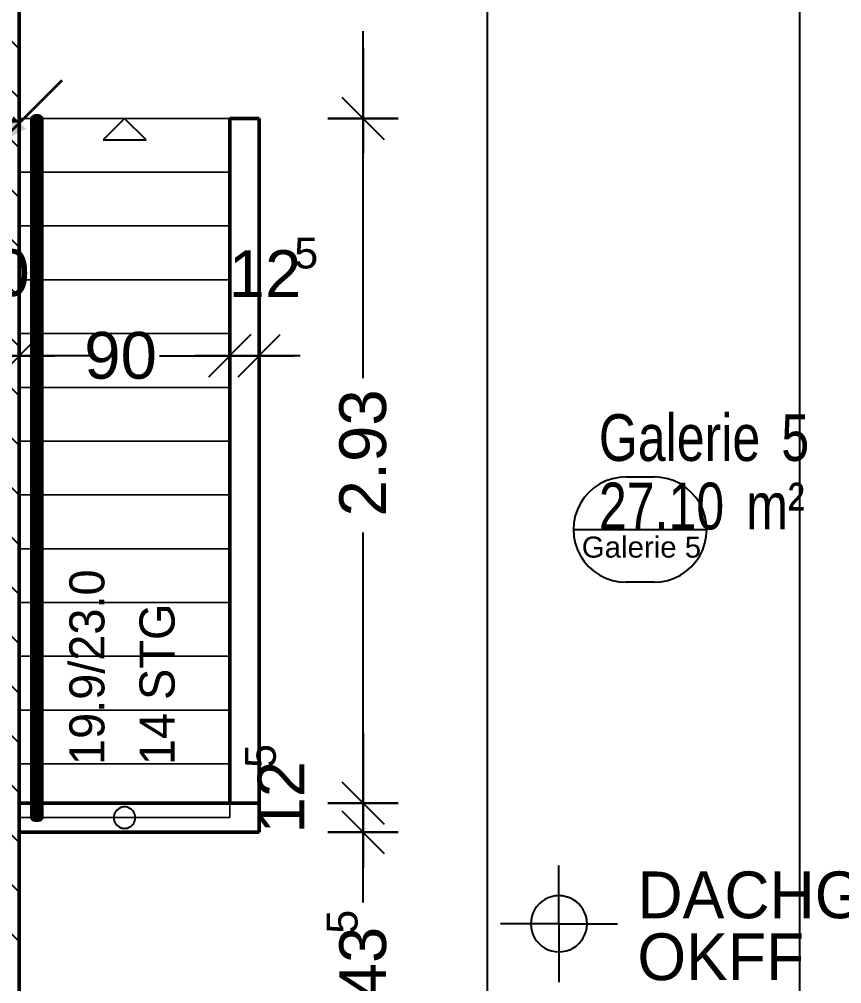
# Model space of a CAD drawing. Extents: x 0 to 756, y -25 to 420.
# Drawn here: x 255.6 to 325.9, y 286.3 to 368.8 of the extents above; entities that cross this region are included whole.
import ezdxf
from ezdxf.lldxf.tags import DXFTag

# ---------------------------------------------------------------- set-up
doc = ezdxf.new("R2010")
doc.units = 0
doc.layers.get('0').update_dxf_attribs({"lineweight": 25})
doc.layers.get('DEFPOINTS').update_dxf_attribs({"lineweight": 25})
for name, color, linetype, lineweight in [('A_Innenwand', 7, 'Continuous', 25), ('A_Raum', 7, 'Continuous', 25), ('Allgemein01', 7, 'Continuous', 13), ('Allgemein03', 7, 'Continuous', 25), ('Pfosten_ Stützen', 7, 'Continuous', 13), ('Raumbezeichnung', 7, 'Continuous', 13), ('Standard', 7, 'Continuous', 25), ('Treppe', 7, 'Continuous', 13), ('Wand Holz nicht tragend', 7, 'Continuous', 13), ('Wand Holz tragend', 7, 'Continuous', 13), ('Wohnfläche-Rohbau', 7, 'Continuous', 13)]:
    doc.layers.add(name, color=color, linetype=linetype, lineweight=lineweight)
doc.layers.add('S_Schmutzwasser', color=7, linetype='Continuous', lineweight=35, true_color=0x808040)
doc.styles.get("Standard").update_dxf_attribs({"font": 'arial.ttf'})
tags = doc.linetypes.add('VERDECKT2_S2', pattern=[0.27, 0.2, -0.07]).pattern_tags.tags
tags[6:7] = [DXFTag(74, 4), DXFTag(75, 0), DXFTag(340, '0'), DXFTag(46, 1.0), DXFTag(50, 0.0), DXFTag(44, 0.0), DXFTag(45, 0.0)]
tags[4:5] = [DXFTag(74, 4), DXFTag(75, 0), DXFTag(340, '0'), DXFTag(46, 1.0), DXFTag(50, 0.0), DXFTag(44, 0.0), DXFTag(45, 0.0)]

# ---------------------------------------------------------------- blocks, each defined once
blk = doc.blocks.new('Referenz-A01I5YQ8IE')
at = {"layer": 'Allgemein01', "color": 0, "linetype": 'VERDECKT2_S2', "lineweight": -2, "ltscale": 0.25}
for p, q in [((295.567, 414.475), (295.567, 5.763)), ((322.267, 414.475), (322.267, 5.763))]:
    blk.add_line(p, q, dxfattribs=at)
at = {"layer": 'Allgemein03', "color": 0, "lineweight": -2}
for p, q in [((301.7, 291.445), (301.7, 296.445)), ((300.781, 293.662), (300.5, 293.524)), ((301.079, 293.763), (300.781, 293.662)), ((301.387, 293.825), (301.079, 293.763)), ((301.7, 293.845), (301.387, 293.825)), ((302.013, 293.825), (301.7, 293.845)), ((302.321, 293.763), (302.013, 293.825)), ((302.618, 293.662), (302.321, 293.763)), ((302.9, 293.524), (302.618, 293.662)), ((299.796, 292.906), (299.621, 292.645)), ((300.003, 293.142), (299.796, 292.906)), ((300.239, 293.349), (300.003, 293.142)), ((300.5, 293.524), (300.239, 293.349)), ((303.161, 293.349), (302.9, 293.524)), ((303.397, 293.142), (303.161, 293.349)), ((303.604, 292.906), (303.397, 293.142)), ((303.778, 292.645), (303.604, 292.906)), ((299.382, 292.066), (299.32, 291.758)), ((299.483, 292.363), (299.382, 292.066)), ((299.621, 292.645), (299.483, 292.363)), ((303.917, 292.363), (303.778, 292.645)), ((304.018, 292.066), (303.917, 292.363)), ((304.079, 291.758), (304.018, 292.066)), ((301.7, 291.445), (296.7, 291.445)), ((299.32, 291.758), (299.3, 291.445)), ((299.3, 291.445), (299.32, 291.132)), ((301.7, 291.445), (301.7, 286.445)), ((301.7, 291.445), (306.7, 291.445)), ((304.1, 291.445), (304.079, 291.758)), ((304.079, 291.132), (304.1, 291.445)), ((299.32, 291.132), (299.382, 290.824)), ((299.382, 290.824), (299.483, 290.527)), ((299.483, 290.527), (299.621, 290.245)), ((303.778, 290.245), (303.917, 290.527)), ((303.917, 290.527), (304.018, 290.824)), ((304.018, 290.824), (304.079, 291.132)), ((299.621, 290.245), (299.796, 289.984)), ((299.796, 289.984), (300.003, 289.748)), ((300.003, 289.748), (300.239, 289.541)), ((300.239, 289.541), (300.5, 289.367)), ((302.9, 289.367), (303.161, 289.541)), ((303.161, 289.541), (303.397, 289.748)), ((303.397, 289.748), (303.604, 289.984)), ((303.604, 289.984), (303.778, 290.245)), ((300.5, 289.367), (300.781, 289.228)), ((300.781, 289.228), (301.079, 289.127)), ((301.079, 289.127), (301.387, 289.066)), ((301.387, 289.066), (301.7, 289.045)), ((301.7, 289.045), (302.013, 289.066)), ((302.013, 289.066), (302.321, 289.127)), ((302.321, 289.127), (302.618, 289.228)), ((302.618, 289.228), (302.9, 289.367))]:
    blk.add_line(p, q, dxfattribs=at)
at = {"layer": 'DEFPOINTS', "color": 0, "linetype": 'Continuous', "lineweight": -2, "ltscale": 0.25}
for p, q in [((273.567, 360.324), (273.567, 360.324)), ((273.567, 360.324), (273.567, 360.324)), ((276.067, 360.324), (276.067, 360.324)), ((276.067, 360.324), (276.067, 360.324)), ((276.067, 360.324), (276.067, 360.324)), ((284.957, 360.324), (284.957, 360.324)), ((255.567, 340.032), (255.567, 340.032)), ((273.567, 340.032), (273.567, 340.032)), ((273.567, 301.768), (273.567, 301.768)), ((273.567, 301.768), (273.567, 301.768)), ((284.957, 301.768), (284.957, 301.768)), ((276.067, 299.268), (276.067, 299.268)), ((276.067, 299.268), (276.067, 299.268)), ((284.957, 299.268), (284.957, 299.268))]:
    blk.add_line(p, q, dxfattribs=at)
at = {"layer": 'Standard', "color": 0, "lineweight": -2}
for p, q in [((284.957, 360.324), (284.957, 367.792)), ((284.957, 366.324), (284.957, 357.324)), ((284.957, 354.324), (284.957, 363.324)), ((286.757, 358.524), (283.157, 362.124)), ((283.157, 362.124), (286.757, 358.524)), ((256.662, 360.499), (256.591, 360.416)), ((256.773, 360.565), (256.662, 360.499)), ((256.662, 360.499), (256.662, 355.899)), ((256.912, 360.608), (256.773, 360.565)), ((256.773, 360.565), (256.773, 355.965)), ((257.067, 360.623), (256.912, 360.608)), ((256.912, 360.608), (256.912, 356.008)), ((257.221, 360.608), (257.067, 360.623)), ((257.067, 360.623), (257.067, 356.023)), ((257.361, 360.565), (257.221, 360.608)), ((257.221, 360.608), (257.221, 356.008)), ((257.471, 360.499), (257.361, 360.565)), ((257.361, 360.565), (257.361, 355.965)), ((257.542, 360.416), (257.471, 360.499)), ((257.471, 360.499), (257.471, 355.899)), ((256.591, 360.416), (256.567, 360.324)), ((256.567, 360.324), (256.567, 355.724)), ((256.591, 360.231), (256.567, 360.324)), ((256.591, 360.416), (256.591, 355.816)), ((256.591, 360.231), (256.591, 355.631)), ((256.662, 360.148), (256.591, 360.231)), ((256.662, 360.148), (256.662, 355.548)), ((256.773, 360.082), (256.662, 360.148)), ((256.773, 360.082), (256.773, 355.482)), ((256.912, 360.039), (256.773, 360.082)), ((256.912, 360.039), (256.912, 355.439)), ((257.067, 360.025), (256.912, 360.039)), ((257.221, 360.039), (257.067, 360.025)), ((257.067, 360.025), (257.067, 355.425)), ((257.361, 360.082), (257.221, 360.039)), ((257.221, 360.039), (257.221, 355.439)), ((257.471, 360.148), (257.361, 360.082)), ((257.361, 360.082), (257.361, 355.482)), ((257.542, 360.231), (257.471, 360.148)), ((257.471, 360.148), (257.471, 355.548)), ((257.567, 360.324), (257.542, 360.416)), ((257.542, 360.416), (257.542, 355.816)), ((257.567, 360.324), (257.542, 360.231)), ((257.542, 360.231), (257.542, 355.631)), ((257.567, 355.724), (257.567, 360.324)), ((287.957, 360.324), (281.957, 360.324)), ((281.957, 360.324), (287.957, 360.324)), ((284.957, 338.116), (284.957, 360.324)), ((256.591, 355.816), (256.567, 355.724)), ((256.567, 355.724), (256.591, 355.816)), ((256.567, 355.724), (256.567, 351.124)), ((256.591, 355.631), (256.567, 355.724)), ((256.567, 355.724), (256.591, 355.631)), ((256.662, 355.899), (256.591, 355.816)), ((256.591, 355.816), (256.662, 355.899)), ((256.591, 355.816), (256.591, 351.216)), ((256.591, 355.631), (256.591, 351.031)), ((256.662, 355.548), (256.591, 355.631)), ((256.591, 355.631), (256.662, 355.548)), ((256.773, 355.965), (256.662, 355.899)), ((256.662, 355.899), (256.773, 355.965)), ((256.662, 355.899), (256.662, 351.299)), ((256.662, 355.548), (256.662, 350.948)), ((256.773, 355.482), (256.662, 355.548)), ((256.662, 355.548), (256.773, 355.482)), ((256.912, 356.008), (256.773, 355.965)), ((256.773, 355.965), (256.912, 356.008)), ((256.773, 355.965), (256.773, 351.365)), ((257.067, 356.023), (256.912, 356.008)), ((256.912, 356.008), (257.067, 356.023)), ((256.912, 356.008), (256.912, 351.408)), ((257.221, 356.008), (257.067, 356.023)), ((257.067, 356.023), (257.067, 351.423)), ((257.067, 356.023), (257.221, 356.008)), ((257.361, 355.965), (257.221, 356.008)), ((257.221, 356.008), (257.221, 351.408)), ((257.221, 356.008), (257.361, 355.965)), ((257.471, 355.899), (257.361, 355.965)), ((257.361, 355.965), (257.361, 351.365)), ((257.361, 355.965), (257.471, 355.899)), ((257.471, 355.548), (257.361, 355.482)), ((257.361, 355.482), (257.471, 355.548)), ((257.542, 355.816), (257.471, 355.899)), ((257.471, 355.899), (257.471, 351.299)), ((257.471, 355.899), (257.542, 355.816)), ((257.542, 355.631), (257.471, 355.548)), ((257.471, 355.548), (257.542, 355.631)), ((257.471, 355.548), (257.471, 350.948)), ((257.567, 355.724), (257.542, 355.816)), ((257.542, 355.816), (257.542, 351.216)), ((257.542, 355.816), (257.567, 355.724)), ((257.567, 355.724), (257.542, 355.631)), ((257.542, 355.631), (257.567, 355.724)), ((257.542, 355.631), (257.542, 351.031)), ((257.567, 351.124), (257.567, 355.724)), ((256.773, 355.482), (256.773, 350.882)), ((256.912, 355.439), (256.773, 355.482)), ((256.773, 355.482), (256.912, 355.439)), ((256.912, 355.439), (256.912, 350.839)), ((257.067, 355.425), (256.912, 355.439)), ((256.912, 355.439), (257.067, 355.425)), ((257.221, 355.439), (257.067, 355.425)), ((257.067, 355.425), (257.221, 355.439)), ((257.067, 355.425), (257.067, 350.825)), ((257.361, 355.482), (257.221, 355.439)), ((257.221, 355.439), (257.361, 355.482)), ((257.221, 355.439), (257.221, 350.839)), ((257.361, 355.482), (257.361, 350.882)), ((256.912, 351.408), (256.773, 351.365)), ((256.773, 351.365), (256.912, 351.408)), ((257.067, 351.423), (256.912, 351.408)), ((256.912, 351.408), (257.067, 351.423)), ((256.912, 351.408), (256.912, 346.808)), ((257.221, 351.408), (257.067, 351.423)), ((257.067, 351.423), (257.067, 346.823)), ((257.067, 351.423), (257.221, 351.408)), ((257.361, 351.365), (257.221, 351.408)), ((257.221, 351.408), (257.221, 346.808)), ((257.221, 351.408), (257.361, 351.365)), ((256.591, 351.216), (256.567, 351.124)), ((256.567, 351.124), (256.591, 351.216)), ((256.567, 351.124), (256.567, 346.524)), ((256.591, 351.031), (256.567, 351.124)), ((256.567, 351.124), (256.591, 351.031)), ((256.662, 351.299), (256.591, 351.216)), ((256.591, 351.216), (256.662, 351.299)), ((256.591, 351.216), (256.591, 346.616)), ((256.591, 351.031), (256.591, 346.431)), ((256.662, 350.948), (256.591, 351.031)), ((256.591, 351.031), (256.662, 350.948)), ((256.773, 351.365), (256.662, 351.299)), ((256.662, 351.299), (256.773, 351.365)), ((256.662, 351.299), (256.662, 346.699)), ((256.662, 350.948), (256.662, 346.348)), ((256.773, 350.882), (256.662, 350.948)), ((256.662, 350.948), (256.773, 350.882)), ((256.773, 351.365), (256.773, 346.765)), ((256.773, 350.882), (256.773, 346.282)), ((256.912, 350.839), (256.773, 350.882)), ((256.773, 350.882), (256.912, 350.839)), ((256.912, 350.839), (256.912, 346.239)), ((257.067, 350.825), (256.912, 350.839)), ((256.912, 350.839), (257.067, 350.825)), ((257.221, 350.839), (257.067, 350.825)), ((257.067, 350.825), (257.221, 350.839)), ((257.067, 350.825), (257.067, 346.225)), ((257.361, 350.882), (257.221, 350.839)), ((257.221, 350.839), (257.361, 350.882)), ((257.221, 350.839), (257.221, 346.239)), ((257.471, 351.299), (257.361, 351.365)), ((257.361, 351.365), (257.361, 346.765)), ((257.361, 351.365), (257.471, 351.299)), ((257.471, 350.948), (257.361, 350.882)), ((257.361, 350.882), (257.471, 350.948)), ((257.361, 350.882), (257.361, 346.282)), ((257.542, 351.216), (257.471, 351.299)), ((257.471, 351.299), (257.471, 346.699)), ((257.471, 351.299), (257.542, 351.216)), ((257.542, 351.031), (257.471, 350.948)), ((257.471, 350.948), (257.542, 351.031)), ((257.471, 350.948), (257.471, 346.348)), ((257.567, 351.124), (257.542, 351.216)), ((257.542, 351.216), (257.542, 346.616)), ((257.542, 351.216), (257.567, 351.124)), ((257.567, 351.124), (257.542, 351.031)), ((257.542, 351.031), (257.567, 351.124)), ((257.542, 351.031), (257.542, 346.431)), ((257.567, 346.524), (257.567, 351.124)), ((256.591, 346.616), (256.567, 346.524)), ((256.567, 346.524), (256.591, 346.616)), ((256.567, 346.524), (256.567, 341.924)), ((256.591, 346.431), (256.567, 346.524)), ((256.567, 346.524), (256.591, 346.431)), ((256.662, 346.699), (256.591, 346.616)), ((256.591, 346.616), (256.662, 346.699)), ((256.591, 346.616), (256.591, 342.016)), ((256.591, 346.431), (256.591, 341.831)), ((256.662, 346.348), (256.591, 346.431)), ((256.591, 346.431), (256.662, 346.348)), ((256.773, 346.765), (256.662, 346.699)), ((256.662, 346.699), (256.773, 346.765)), ((256.662, 346.699), (256.662, 342.099)), ((256.912, 346.808), (256.773, 346.765)), ((256.773, 346.765), (256.912, 346.808)), ((256.773, 346.765), (256.773, 342.165)), ((257.067, 346.823), (256.912, 346.808)), ((256.912, 346.808), (257.067, 346.823)), ((256.912, 346.808), (256.912, 342.208)), ((257.221, 346.808), (257.067, 346.823)), ((257.067, 346.823), (257.067, 342.223)), ((257.067, 346.823), (257.221, 346.808)), ((257.361, 346.765), (257.221, 346.808)), ((257.221, 346.808), (257.221, 342.208)), ((257.221, 346.808), (257.361, 346.765)), ((257.471, 346.699), (257.361, 346.765)), ((257.361, 346.765), (257.361, 342.165)), ((257.361, 346.765), (257.471, 346.699)), ((257.542, 346.616), (257.471, 346.699)), ((257.471, 346.699), (257.471, 342.099)), ((257.471, 346.699), (257.542, 346.616)), ((257.542, 346.431), (257.471, 346.348)), ((257.471, 346.348), (257.542, 346.431)), ((257.567, 346.524), (257.542, 346.616)), ((257.542, 346.616), (257.542, 342.016)), ((257.542, 346.616), (257.567, 346.524)), ((257.567, 346.524), (257.542, 346.431)), ((257.542, 346.431), (257.567, 346.524)), ((257.542, 346.431), (257.542, 341.831)), ((257.567, 341.924), (257.567, 346.524)), ((256.662, 346.348), (256.662, 341.748)), ((256.773, 346.282), (256.662, 346.348)), ((256.662, 346.348), (256.773, 346.282)), ((256.773, 346.282), (256.773, 341.682)), ((256.912, 346.239), (256.773, 346.282)), ((256.773, 346.282), (256.912, 346.239)), ((256.912, 346.239), (256.912, 341.639)), ((257.067, 346.225), (256.912, 346.239)), ((256.912, 346.239), (257.067, 346.225)), ((257.221, 346.239), (257.067, 346.225)), ((257.067, 346.225), (257.221, 346.239)), ((257.067, 346.225), (257.067, 341.625)), ((257.361, 346.282), (257.221, 346.239)), ((257.221, 346.239), (257.361, 346.282)), ((257.221, 346.239), (257.221, 341.639)), ((257.471, 346.348), (257.361, 346.282)), ((257.361, 346.282), (257.471, 346.348)), ((257.361, 346.282), (257.361, 341.682)), ((257.471, 346.348), (257.471, 341.748)), ((255.567, 337.032), (255.567, 343.032)), ((255.567, 343.032), (255.567, 337.032)), ((273.567, 337.032), (273.567, 343.032)), ((273.567, 343.032), (273.567, 337.032)), ((276.067, 337.032), (276.067, 343.032)), ((253.767, 338.232), (257.367, 341.832)), ((257.367, 341.832), (253.767, 338.232)), ((256.591, 342.016), (256.567, 341.924)), ((256.567, 341.924), (256.591, 342.016)), ((256.567, 341.924), (256.567, 337.324)), ((256.591, 341.831), (256.567, 341.924)), ((256.567, 341.924), (256.591, 341.831)), ((256.662, 342.099), (256.591, 342.016)), ((256.591, 342.016), (256.662, 342.099)), ((256.591, 342.016), (256.591, 337.416)), ((256.591, 341.831), (256.591, 337.231)), ((256.662, 341.748), (256.591, 341.831)), ((256.591, 341.831), (256.662, 341.748)), ((256.773, 342.165), (256.662, 342.099)), ((256.662, 342.099), (256.773, 342.165)), ((256.662, 342.099), (256.662, 337.499)), ((256.662, 341.748), (256.662, 337.148)), ((256.773, 341.682), (256.662, 341.748)), ((256.662, 341.748), (256.773, 341.682)), ((256.912, 342.208), (256.773, 342.165)), ((256.773, 342.165), (256.912, 342.208)), ((256.773, 342.165), (256.773, 337.565)), ((256.773, 341.682), (256.773, 337.082)), ((256.912, 341.639), (256.773, 341.682)), ((256.773, 341.682), (256.912, 341.639)), ((257.067, 342.223), (256.912, 342.208)), ((256.912, 342.208), (257.067, 342.223)), ((256.912, 342.208), (256.912, 337.608)), ((256.912, 341.639), (256.912, 337.039)), ((257.067, 341.625), (256.912, 341.639)), ((256.912, 341.639), (257.067, 341.625)), ((257.221, 342.208), (257.067, 342.223)), ((257.067, 342.223), (257.067, 337.623)), ((257.067, 342.223), (257.221, 342.208)), ((257.221, 341.639), (257.067, 341.625)), ((257.067, 341.625), (257.221, 341.639)), ((257.067, 341.625), (257.067, 337.025)), ((257.361, 342.165), (257.221, 342.208)), ((257.221, 342.208), (257.221, 337.608)), ((257.221, 342.208), (257.361, 342.165)), ((257.361, 341.682), (257.221, 341.639)), ((257.221, 341.639), (257.361, 341.682)), ((257.221, 341.639), (257.221, 337.039)), ((257.471, 342.099), (257.361, 342.165)), ((257.361, 342.165), (257.361, 337.565)), ((257.361, 342.165), (257.471, 342.099)), ((257.471, 341.748), (257.361, 341.682)), ((257.361, 341.682), (257.471, 341.748)), ((257.361, 341.682), (257.361, 337.082)), ((257.542, 342.016), (257.471, 342.099)), ((257.471, 342.099), (257.471, 337.499)), ((257.471, 342.099), (257.542, 342.016)), ((257.542, 341.831), (257.471, 341.748)), ((257.471, 341.748), (257.542, 341.831)), ((257.471, 341.748), (257.471, 337.148)), ((257.567, 341.924), (257.542, 342.016)), ((257.542, 342.016), (257.542, 337.416)), ((257.542, 342.016), (257.567, 341.924)), ((257.567, 341.924), (257.542, 341.831)), ((257.542, 341.831), (257.567, 341.924)), ((257.542, 341.831), (257.542, 337.231)), ((257.567, 337.324), (257.567, 341.924)), ((271.767, 338.232), (275.367, 341.832)), ((275.367, 341.832), (271.767, 338.232)), ((274.267, 338.232), (277.867, 341.832)), ((257.567, 340.032), (248.567, 340.032)), ((249.567, 340.032), (258.567, 340.032)), ((251.567, 340.032), (255.567, 340.032)), ((261.567, 340.032), (252.567, 340.032)), ((255.567, 340.032), (257.378, 340.032)), ((267.567, 340.032), (276.567, 340.032)), ((270.067, 340.032), (279.067, 340.032)), ((279.567, 340.032), (270.567, 340.032)), ((270.578, 340.032), (273.567, 340.032)), ((273.567, 340.032), (276.067, 340.032)), ((256.591, 337.416), (256.567, 337.324)), ((256.567, 337.324), (256.591, 337.416)), ((256.662, 337.499), (256.591, 337.416)), ((256.591, 337.416), (256.662, 337.499)), ((256.591, 337.416), (256.591, 332.816)), ((256.773, 337.565), (256.662, 337.499)), ((256.662, 337.499), (256.773, 337.565)), ((256.662, 337.499), (256.662, 332.899)), ((256.912, 337.608), (256.773, 337.565)), ((256.773, 337.565), (256.912, 337.608)), ((256.773, 337.565), (256.773, 332.965)), ((257.067, 337.623), (256.912, 337.608)), ((256.912, 337.608), (257.067, 337.623)), ((256.912, 337.608), (256.912, 333.008)), ((257.221, 337.608), (257.067, 337.623)), ((257.067, 337.623), (257.067, 333.023)), ((257.067, 337.623), (257.221, 337.608)), ((257.361, 337.565), (257.221, 337.608)), ((257.221, 337.608), (257.221, 333.008)), ((257.221, 337.608), (257.361, 337.565)), ((257.471, 337.499), (257.361, 337.565)), ((257.361, 337.565), (257.361, 332.965)), ((257.361, 337.565), (257.471, 337.499)), ((257.542, 337.416), (257.471, 337.499)), ((257.471, 337.499), (257.471, 332.899)), ((257.471, 337.499), (257.542, 337.416)), ((257.567, 337.324), (257.542, 337.416)), ((257.542, 337.416), (257.542, 332.816)), ((257.542, 337.416), (257.567, 337.324)), ((256.567, 337.324), (256.567, 332.724)), ((256.591, 337.231), (256.567, 337.324)), ((256.567, 337.324), (256.591, 337.231)), ((256.591, 337.231), (256.591, 332.631)), ((256.662, 337.148), (256.591, 337.231)), ((256.591, 337.231), (256.662, 337.148)), ((256.662, 337.148), (256.662, 332.548)), ((256.773, 337.082), (256.662, 337.148)), ((256.662, 337.148), (256.773, 337.082)), ((256.773, 337.082), (256.773, 332.482)), ((256.912, 337.039), (256.773, 337.082)), ((256.773, 337.082), (256.912, 337.039)), ((256.912, 337.039), (256.912, 332.439)), ((257.067, 337.025), (256.912, 337.039)), ((256.912, 337.039), (257.067, 337.025)), ((257.221, 337.039), (257.067, 337.025)), ((257.067, 337.025), (257.221, 337.039)), ((257.067, 337.025), (257.067, 332.425)), ((257.361, 337.082), (257.221, 337.039)), ((257.221, 337.039), (257.361, 337.082)), ((257.221, 337.039), (257.221, 332.439)), ((257.471, 337.148), (257.361, 337.082)), ((257.361, 337.082), (257.471, 337.148)), ((257.361, 337.082), (257.361, 332.482)), ((257.542, 337.231), (257.471, 337.148)), ((257.471, 337.148), (257.542, 337.231)), ((257.471, 337.148), (257.471, 332.548)), ((257.567, 337.324), (257.542, 337.231)), ((257.542, 337.231), (257.567, 337.324)), ((257.542, 337.231), (257.542, 332.631)), ((257.567, 332.724), (257.567, 337.324)), ((256.591, 332.816), (256.567, 332.724)), ((256.567, 332.724), (256.591, 332.816)), ((256.567, 332.724), (256.567, 328.124)), ((256.591, 332.631), (256.567, 332.724)), ((256.567, 332.724), (256.591, 332.631)), ((256.662, 332.899), (256.591, 332.816)), ((256.591, 332.816), (256.662, 332.899)), ((256.591, 332.816), (256.591, 328.216)), ((256.591, 332.631), (256.591, 328.031)), ((256.662, 332.548), (256.591, 332.631)), ((256.591, 332.631), (256.662, 332.548)), ((256.773, 332.965), (256.662, 332.899)), ((256.662, 332.899), (256.773, 332.965)), ((256.662, 332.899), (256.662, 328.299)), ((256.662, 332.548), (256.662, 327.948)), ((256.773, 332.482), (256.662, 332.548)), ((256.662, 332.548), (256.773, 332.482)), ((256.912, 333.008), (256.773, 332.965)), ((256.773, 332.965), (256.912, 333.008)), ((256.773, 332.965), (256.773, 328.365)), ((256.773, 332.482), (256.773, 327.882)), ((256.912, 332.439), (256.773, 332.482)), ((256.773, 332.482), (256.912, 332.439)), ((257.067, 333.023), (256.912, 333.008)), ((256.912, 333.008), (257.067, 333.023)), ((256.912, 333.008), (256.912, 328.408)), ((256.912, 332.439), (256.912, 327.839)), ((257.067, 332.425), (256.912, 332.439)), ((256.912, 332.439), (257.067, 332.425)), ((257.221, 333.008), (257.067, 333.023)), ((257.067, 333.023), (257.067, 328.423)), ((257.067, 333.023), (257.221, 333.008)), ((257.221, 332.439), (257.067, 332.425)), ((257.067, 332.425), (257.221, 332.439)), ((257.067, 332.425), (257.067, 327.825)), ((257.361, 332.965), (257.221, 333.008)), ((257.221, 333.008), (257.221, 328.408)), ((257.221, 333.008), (257.361, 332.965)), ((257.361, 332.482), (257.221, 332.439)), ((257.221, 332.439), (257.361, 332.482)), ((257.221, 332.439), (257.221, 327.839)), ((257.471, 332.899), (257.361, 332.965)), ((257.361, 332.965), (257.361, 328.365)), ((257.361, 332.965), (257.471, 332.899)), ((257.471, 332.548), (257.361, 332.482)), ((257.361, 332.482), (257.471, 332.548)), ((257.361, 332.482), (257.361, 327.882)), ((257.542, 332.816), (257.471, 332.899)), ((257.471, 332.899), (257.471, 328.299)), ((257.471, 332.899), (257.542, 332.816)), ((257.542, 332.631), (257.471, 332.548)), ((257.471, 332.548), (257.542, 332.631)), ((257.471, 332.548), (257.471, 327.948)), ((257.567, 332.724), (257.542, 332.816)), ((257.542, 332.816), (257.542, 328.216)), ((257.542, 332.816), (257.567, 332.724)), ((257.567, 332.724), (257.542, 332.631)), ((257.542, 332.631), (257.567, 332.724)), ((257.542, 332.631), (257.542, 328.031)), ((257.567, 328.124), (257.567, 332.724)), ((256.662, 328.299), (256.591, 328.216)), ((256.591, 328.216), (256.662, 328.299)), ((256.773, 328.365), (256.662, 328.299)), ((256.662, 328.299), (256.773, 328.365)), ((256.662, 328.299), (256.662, 323.699)), ((256.912, 328.408), (256.773, 328.365)), ((256.773, 328.365), (256.912, 328.408)), ((256.773, 328.365), (256.773, 323.765)), ((257.067, 328.423), (256.912, 328.408)), ((256.912, 328.408), (257.067, 328.423)), ((256.912, 328.408), (256.912, 323.808)), ((257.221, 328.408), (257.067, 328.423)), ((257.067, 328.423), (257.067, 323.823)), ((257.067, 328.423), (257.221, 328.408)), ((257.361, 328.365), (257.221, 328.408)), ((257.221, 328.408), (257.221, 323.808)), ((257.221, 328.408), (257.361, 328.365)), ((257.471, 328.299), (257.361, 328.365)), ((257.361, 328.365), (257.361, 323.765)), ((257.361, 328.365), (257.471, 328.299)), ((257.542, 328.216), (257.471, 328.299)), ((257.471, 328.299), (257.471, 323.699)), ((257.471, 328.299), (257.542, 328.216)), ((256.591, 328.216), (256.567, 328.124)), ((256.567, 328.124), (256.591, 328.216)), ((256.567, 328.124), (256.567, 323.524)), ((256.591, 328.031), (256.567, 328.124)), ((256.567, 328.124), (256.591, 328.031)), ((256.591, 328.216), (256.591, 323.616)), ((256.591, 328.031), (256.591, 323.431)), ((256.662, 327.948), (256.591, 328.031)), ((256.591, 328.031), (256.662, 327.948)), ((256.662, 327.948), (256.662, 323.348)), ((256.773, 327.882), (256.662, 327.948)), ((256.662, 327.948), (256.773, 327.882)), ((256.773, 327.882), (256.773, 323.282)), ((256.912, 327.839), (256.773, 327.882)), ((256.773, 327.882), (256.912, 327.839)), ((256.912, 327.839), (256.912, 323.239)), ((257.067, 327.825), (256.912, 327.839)), ((256.912, 327.839), (257.067, 327.825)), ((257.221, 327.839), (257.067, 327.825)), ((257.067, 327.825), (257.221, 327.839)), ((257.067, 327.825), (257.067, 323.225)), ((257.361, 327.882), (257.221, 327.839)), ((257.221, 327.839), (257.361, 327.882)), ((257.221, 327.839), (257.221, 323.239)), ((257.471, 327.948), (257.361, 327.882)), ((257.361, 327.882), (257.471, 327.948)), ((257.361, 327.882), (257.361, 323.282)), ((257.542, 328.031), (257.471, 327.948)), ((257.471, 327.948), (257.542, 328.031)), ((257.471, 327.948), (257.471, 323.348)), ((257.567, 328.124), (257.542, 328.216)), ((257.542, 328.216), (257.542, 323.616)), ((257.542, 328.216), (257.567, 328.124)), ((257.567, 328.124), (257.542, 328.031)), ((257.542, 328.031), (257.567, 328.124)), ((257.542, 328.031), (257.542, 323.431)), ((257.567, 323.524), (257.567, 328.124)), ((284.957, 301.768), (284.957, 324.916)), ((256.591, 323.616), (256.567, 323.524)), ((256.567, 323.524), (256.591, 323.616)), ((256.567, 323.524), (256.567, 318.924)), ((256.591, 323.431), (256.567, 323.524)), ((256.567, 323.524), (256.591, 323.431)), ((256.662, 323.699), (256.591, 323.616)), ((256.591, 323.616), (256.662, 323.699)), ((256.591, 323.616), (256.591, 319.016)), ((256.591, 323.431), (256.591, 318.831)), ((256.662, 323.348), (256.591, 323.431)), ((256.591, 323.431), (256.662, 323.348)), ((256.773, 323.765), (256.662, 323.699)), ((256.662, 323.699), (256.773, 323.765)), ((256.662, 323.699), (256.662, 319.099)), ((256.662, 323.348), (256.662, 318.748)), ((256.773, 323.282), (256.662, 323.348)), ((256.662, 323.348), (256.773, 323.282)), ((256.912, 323.808), (256.773, 323.765)), ((256.773, 323.765), (256.912, 323.808)), ((256.773, 323.765), (256.773, 319.165)), ((257.067, 323.823), (256.912, 323.808)), ((256.912, 323.808), (257.067, 323.823)), ((256.912, 323.808), (256.912, 319.208)), ((257.221, 323.808), (257.067, 323.823)), ((257.067, 323.823), (257.067, 319.223)), ((257.067, 323.823), (257.221, 323.808)), ((257.361, 323.765), (257.221, 323.808)), ((257.221, 323.808), (257.221, 319.208)), ((257.221, 323.808), (257.361, 323.765)), ((257.471, 323.699), (257.361, 323.765)), ((257.361, 323.765), (257.361, 319.165)), ((257.361, 323.765), (257.471, 323.699)), ((257.471, 323.348), (257.361, 323.282)), ((257.361, 323.282), (257.471, 323.348)), ((257.542, 323.616), (257.471, 323.699)), ((257.471, 323.699), (257.471, 319.099)), ((257.471, 323.699), (257.542, 323.616)), ((257.542, 323.431), (257.471, 323.348)), ((257.471, 323.348), (257.542, 323.431)), ((257.471, 323.348), (257.471, 318.748)), ((257.567, 323.524), (257.542, 323.616)), ((257.542, 323.616), (257.542, 319.016)), ((257.542, 323.616), (257.567, 323.524)), ((257.567, 323.524), (257.542, 323.431)), ((257.542, 323.431), (257.567, 323.524)), ((257.542, 323.431), (257.542, 318.831)), ((257.567, 318.924), (257.567, 323.524)), ((256.773, 323.282), (256.773, 318.682)), ((256.912, 323.239), (256.773, 323.282)), ((256.773, 323.282), (256.912, 323.239)), ((256.912, 323.239), (256.912, 318.639)), ((257.067, 323.225), (256.912, 323.239)), ((256.912, 323.239), (257.067, 323.225)), ((257.221, 323.239), (257.067, 323.225)), ((257.067, 323.225), (257.221, 323.239)), ((257.067, 323.225), (257.067, 318.625)), ((257.361, 323.282), (257.221, 323.239)), ((257.221, 323.239), (257.361, 323.282)), ((257.221, 323.239), (257.221, 318.639)), ((257.361, 323.282), (257.361, 318.682)), ((256.912, 319.208), (256.773, 319.165)), ((256.773, 319.165), (256.912, 319.208)), ((257.067, 319.223), (256.912, 319.208)), ((256.912, 319.208), (257.067, 319.223)), ((256.912, 319.208), (256.912, 314.608)), ((257.221, 319.208), (257.067, 319.223)), ((257.067, 319.223), (257.067, 314.623)), ((257.067, 319.223), (257.221, 319.208)), ((257.361, 319.165), (257.221, 319.208)), ((257.221, 319.208), (257.221, 314.608)), ((257.221, 319.208), (257.361, 319.165)), ((256.591, 319.016), (256.567, 318.924)), ((256.567, 318.924), (256.591, 319.016)), ((256.567, 318.924), (256.567, 314.324)), ((256.591, 318.831), (256.567, 318.924)), ((256.567, 318.924), (256.591, 318.831)), ((256.662, 319.099), (256.591, 319.016)), ((256.591, 319.016), (256.662, 319.099)), ((256.591, 319.016), (256.591, 314.416)), ((256.591, 318.831), (256.591, 314.231)), ((256.662, 318.748), (256.591, 318.831)), ((256.591, 318.831), (256.662, 318.748)), ((256.773, 319.165), (256.662, 319.099)), ((256.662, 319.099), (256.773, 319.165)), ((256.662, 319.099), (256.662, 314.499)), ((256.662, 318.748), (256.662, 314.148)), ((256.773, 318.682), (256.662, 318.748)), ((256.662, 318.748), (256.773, 318.682)), ((256.773, 319.165), (256.773, 314.565)), ((256.773, 318.682), (256.773, 314.082)), ((256.912, 318.639), (256.773, 318.682)), ((256.773, 318.682), (256.912, 318.639)), ((256.912, 318.639), (256.912, 314.039)), ((257.067, 318.625), (256.912, 318.639)), ((256.912, 318.639), (257.067, 318.625)), ((257.221, 318.639), (257.067, 318.625)), ((257.067, 318.625), (257.221, 318.639)), ((257.067, 318.625), (257.067, 314.025)), ((257.361, 318.682), (257.221, 318.639)), ((257.221, 318.639), (257.361, 318.682)), ((257.221, 318.639), (257.221, 314.039)), ((257.471, 319.099), (257.361, 319.165)), ((257.361, 319.165), (257.361, 314.565)), ((257.361, 319.165), (257.471, 319.099)), ((257.471, 318.748), (257.361, 318.682)), ((257.361, 318.682), (257.471, 318.748)), ((257.361, 318.682), (257.361, 314.082)), ((257.542, 319.016), (257.471, 319.099)), ((257.471, 319.099), (257.471, 314.499)), ((257.471, 319.099), (257.542, 319.016)), ((257.542, 318.831), (257.471, 318.748)), ((257.471, 318.748), (257.542, 318.831)), ((257.471, 318.748), (257.471, 314.148)), ((257.567, 318.924), (257.542, 319.016)), ((257.542, 319.016), (257.542, 314.416)), ((257.542, 319.016), (257.567, 318.924)), ((257.567, 318.924), (257.542, 318.831)), ((257.542, 318.831), (257.567, 318.924)), ((257.542, 318.831), (257.542, 314.231)), ((257.567, 314.324), (257.567, 318.924)), ((256.591, 314.416), (256.567, 314.324)), ((256.567, 314.324), (256.591, 314.416)), ((256.567, 314.324), (256.567, 309.724)), ((256.591, 314.231), (256.567, 314.324)), ((256.567, 314.324), (256.591, 314.231)), ((256.662, 314.499), (256.591, 314.416)), ((256.591, 314.416), (256.662, 314.499)), ((256.591, 314.416), (256.591, 309.816)), ((256.773, 314.565), (256.662, 314.499)), ((256.662, 314.499), (256.773, 314.565)), ((256.662, 314.499), (256.662, 309.899)), ((256.912, 314.608), (256.773, 314.565)), ((256.773, 314.565), (256.912, 314.608)), ((256.773, 314.565), (256.773, 309.965)), ((257.067, 314.623), (256.912, 314.608)), ((256.912, 314.608), (257.067, 314.623)), ((256.912, 314.608), (256.912, 310.008)), ((257.221, 314.608), (257.067, 314.623)), ((257.067, 314.623), (257.067, 310.023)), ((257.067, 314.623), (257.221, 314.608)), ((257.361, 314.565), (257.221, 314.608)), ((257.221, 314.608), (257.221, 310.008)), ((257.221, 314.608), (257.361, 314.565)), ((257.471, 314.499), (257.361, 314.565)), ((257.361, 314.565), (257.361, 309.965)), ((257.361, 314.565), (257.471, 314.499)), ((257.542, 314.416), (257.471, 314.499)), ((257.471, 314.499), (257.471, 309.899)), ((257.471, 314.499), (257.542, 314.416)), ((257.567, 314.324), (257.542, 314.416)), ((257.542, 314.416), (257.542, 309.816)), ((257.542, 314.416), (257.567, 314.324)), ((257.567, 314.324), (257.542, 314.231)), ((257.542, 314.231), (257.567, 314.324)), ((257.567, 309.724), (257.567, 314.324)), ((256.591, 314.231), (256.591, 309.631)), ((256.662, 314.148), (256.591, 314.231)), ((256.591, 314.231), (256.662, 314.148)), ((256.662, 314.148), (256.662, 309.548)), ((256.773, 314.082), (256.662, 314.148)), ((256.662, 314.148), (256.773, 314.082)), ((256.773, 314.082), (256.773, 309.482)), ((256.912, 314.039), (256.773, 314.082)), ((256.773, 314.082), (256.912, 314.039)), ((256.912, 314.039), (256.912, 309.439)), ((257.067, 314.025), (256.912, 314.039)), ((256.912, 314.039), (257.067, 314.025)), ((257.221, 314.039), (257.067, 314.025)), ((257.067, 314.025), (257.221, 314.039)), ((257.067, 314.025), (257.067, 309.425)), ((257.361, 314.082), (257.221, 314.039)), ((257.221, 314.039), (257.361, 314.082)), ((257.221, 314.039), (257.221, 309.439)), ((257.471, 314.148), (257.361, 314.082)), ((257.361, 314.082), (257.471, 314.148)), ((257.361, 314.082), (257.361, 309.482)), ((257.542, 314.231), (257.471, 314.148)), ((257.471, 314.148), (257.542, 314.231)), ((257.471, 314.148), (257.471, 309.548)), ((257.542, 314.231), (257.542, 309.631)), ((256.591, 309.816), (256.567, 309.724)), ((256.567, 309.724), (256.591, 309.816)), ((256.567, 309.724), (256.567, 305.124)), ((256.591, 309.631), (256.567, 309.724)), ((256.567, 309.724), (256.591, 309.631)), ((256.662, 309.899), (256.591, 309.816)), ((256.591, 309.816), (256.662, 309.899)), ((256.591, 309.816), (256.591, 305.216)), ((256.591, 309.631), (256.591, 305.031)), ((256.662, 309.548), (256.591, 309.631)), ((256.591, 309.631), (256.662, 309.548)), ((256.773, 309.965), (256.662, 309.899)), ((256.662, 309.899), (256.773, 309.965)), ((256.662, 309.899), (256.662, 305.299)), ((256.662, 309.548), (256.662, 304.948)), ((256.773, 309.482), (256.662, 309.548)), ((256.662, 309.548), (256.773, 309.482)), ((256.912, 310.008), (256.773, 309.965)), ((256.773, 309.965), (256.912, 310.008)), ((256.773, 309.965), (256.773, 305.365)), ((256.773, 309.482), (256.773, 304.882)), ((256.912, 309.439), (256.773, 309.482)), ((256.773, 309.482), (256.912, 309.439)), ((257.067, 310.023), (256.912, 310.008)), ((256.912, 310.008), (257.067, 310.023)), ((256.912, 310.008), (256.912, 305.408)), ((256.912, 309.439), (256.912, 304.839)), ((257.067, 309.425), (256.912, 309.439)), ((256.912, 309.439), (257.067, 309.425)), ((257.221, 310.008), (257.067, 310.023)), ((257.067, 310.023), (257.067, 305.423)), ((257.067, 310.023), (257.221, 310.008)), ((257.221, 309.439), (257.067, 309.425)), ((257.067, 309.425), (257.221, 309.439)), ((257.067, 309.425), (257.067, 304.825)), ((257.361, 309.965), (257.221, 310.008)), ((257.221, 310.008), (257.221, 305.408)), ((257.221, 310.008), (257.361, 309.965)), ((257.361, 309.482), (257.221, 309.439)), ((257.221, 309.439), (257.361, 309.482)), ((257.221, 309.439), (257.221, 304.839)), ((257.471, 309.899), (257.361, 309.965)), ((257.361, 309.965), (257.361, 305.365)), ((257.361, 309.965), (257.471, 309.899)), ((257.471, 309.548), (257.361, 309.482)), ((257.361, 309.482), (257.471, 309.548)), ((257.361, 309.482), (257.361, 304.882)), ((257.542, 309.816), (257.471, 309.899)), ((257.471, 309.899), (257.471, 305.299)), ((257.471, 309.899), (257.542, 309.816)), ((257.542, 309.631), (257.471, 309.548)), ((257.471, 309.548), (257.542, 309.631)), ((257.471, 309.548), (257.471, 304.948)), ((257.567, 309.724), (257.542, 309.816)), ((257.542, 309.816), (257.542, 305.216)), ((257.542, 309.816), (257.567, 309.724)), ((257.567, 309.724), (257.542, 309.631)), ((257.542, 309.631), (257.567, 309.724)), ((257.542, 309.631), (257.542, 305.031)), ((257.567, 305.124), (257.567, 309.724)), ((284.957, 307.768), (284.957, 298.768)), ((256.591, 305.216), (256.567, 305.124)), ((256.567, 305.124), (256.591, 305.216)), ((256.662, 305.299), (256.591, 305.216)), ((256.591, 305.216), (256.662, 305.299)), ((256.591, 305.216), (256.591, 300.616)), ((256.773, 305.365), (256.662, 305.299)), ((256.662, 305.299), (256.773, 305.365)), ((256.662, 305.299), (256.662, 300.699)), ((256.912, 305.408), (256.773, 305.365)), ((256.773, 305.365), (256.912, 305.408)), ((256.773, 305.365), (256.773, 300.765)), ((257.067, 305.423), (256.912, 305.408)), ((256.912, 305.408), (257.067, 305.423)), ((256.912, 305.408), (256.912, 300.808)), ((257.221, 305.408), (257.067, 305.423)), ((257.067, 305.423), (257.067, 300.823)), ((257.067, 305.423), (257.221, 305.408)), ((257.361, 305.365), (257.221, 305.408)), ((257.221, 305.408), (257.221, 300.808)), ((257.221, 305.408), (257.361, 305.365)), ((257.471, 305.299), (257.361, 305.365)), ((257.361, 305.365), (257.361, 300.765)), ((257.361, 305.365), (257.471, 305.299)), ((257.542, 305.216), (257.471, 305.299)), ((257.471, 305.299), (257.471, 300.699)), ((257.471, 305.299), (257.542, 305.216)), ((257.567, 305.124), (257.542, 305.216)), ((257.542, 305.216), (257.542, 300.616)), ((257.542, 305.216), (257.567, 305.124)), ((284.957, 305.268), (284.957, 296.268)), ((256.567, 305.124), (256.567, 300.524)), ((256.591, 305.031), (256.567, 305.124)), ((256.567, 305.124), (256.591, 305.031)), ((256.591, 305.031), (256.591, 300.431)), ((256.662, 304.948), (256.591, 305.031)), ((256.591, 305.031), (256.662, 304.948)), ((256.662, 304.948), (256.662, 300.348)), ((256.773, 304.882), (256.662, 304.948)), ((256.662, 304.948), (256.773, 304.882)), ((256.773, 304.882), (256.773, 300.282)), ((256.912, 304.839), (256.773, 304.882)), ((256.773, 304.882), (256.912, 304.839)), ((256.912, 304.839), (256.912, 300.239)), ((257.067, 304.825), (256.912, 304.839)), ((256.912, 304.839), (257.067, 304.825)), ((257.221, 304.839), (257.067, 304.825)), ((257.067, 304.825), (257.221, 304.839)), ((257.067, 304.825), (257.067, 300.225)), ((257.361, 304.882), (257.221, 304.839)), ((257.221, 304.839), (257.361, 304.882)), ((257.221, 304.839), (257.221, 300.239)), ((257.471, 304.948), (257.361, 304.882)), ((257.361, 304.882), (257.471, 304.948)), ((257.361, 304.882), (257.361, 300.282)), ((257.542, 305.031), (257.471, 304.948)), ((257.471, 304.948), (257.542, 305.031)), ((257.471, 304.948), (257.471, 300.348)), ((257.567, 305.124), (257.542, 305.031)), ((257.542, 305.031), (257.567, 305.124)), ((257.542, 305.031), (257.542, 300.431)), ((257.567, 300.524), (257.567, 305.124)), ((284.957, 295.768), (284.957, 304.768)), ((286.757, 299.968), (283.157, 303.568)), ((283.157, 303.568), (286.757, 299.968)), ((284.957, 293.268), (284.957, 302.268)), ((287.957, 301.768), (281.957, 301.768)), ((281.957, 301.768), (287.957, 301.768)), ((286.757, 297.468), (283.157, 301.068)), ((283.157, 301.068), (286.757, 297.468)), ((284.957, 299.268), (284.957, 301.768)), ((256.567, 300.524), (256.591, 300.616)), ((256.567, 300.524), (256.591, 300.431)), ((256.591, 300.616), (256.662, 300.699)), ((256.591, 300.431), (256.662, 300.348)), ((256.662, 300.699), (256.773, 300.765)), ((256.662, 300.348), (256.773, 300.282)), ((256.773, 300.765), (256.912, 300.808)), ((256.773, 300.282), (256.912, 300.239)), ((256.912, 300.808), (257.067, 300.823)), ((256.912, 300.239), (257.067, 300.225)), ((257.067, 300.823), (257.221, 300.808)), ((257.067, 300.225), (257.221, 300.239)), ((257.221, 300.808), (257.361, 300.765)), ((257.221, 300.239), (257.361, 300.282)), ((257.361, 300.765), (257.471, 300.699)), ((257.361, 300.282), (257.471, 300.348)), ((257.471, 300.699), (257.542, 300.616)), ((257.471, 300.348), (257.542, 300.431)), ((257.542, 300.616), (257.567, 300.524)), ((257.542, 300.431), (257.567, 300.524)), ((287.957, 299.268), (281.957, 299.268)), ((281.957, 299.268), (287.957, 299.268)), ((284.957, 294.334), (284.957, 299.268))]:
    blk.add_line(p, q, dxfattribs=at)
at = {"layer": 'Treppe', "color": 0}
for p, q in [((273.567, 360.324), (255.567, 360.324)), ((255.567, 360.324), (255.567, 355.724)), ((255.567, 360.324), (273.567, 360.324)), ((255.567, 355.724), (255.567, 360.324)), ((255.567, 360.324), (255.567, 360.324)), ((273.567, 355.724), (273.567, 360.324)), ((273.567, 360.324), (273.567, 355.724)), ((273.567, 360.324), (273.567, 360.324)), ((273.567, 355.724), (255.567, 355.724)), ((255.567, 355.724), (255.567, 351.124)), ((255.567, 355.724), (273.567, 355.724)), ((255.567, 351.124), (255.567, 355.724)), ((255.567, 355.724), (255.567, 355.724)), ((255.567, 355.724), (273.567, 355.724)), ((273.567, 355.724), (255.567, 355.724)), ((255.567, 355.724), (255.567, 355.724)), ((273.567, 351.124), (273.567, 355.724)), ((273.567, 355.724), (273.567, 351.124)), ((273.567, 355.724), (273.567, 355.724)), ((273.567, 355.724), (273.567, 355.724)), ((273.567, 351.124), (255.567, 351.124)), ((255.567, 351.124), (255.567, 346.524)), ((255.567, 351.124), (273.567, 351.124)), ((255.567, 346.524), (255.567, 351.124)), ((255.567, 351.124), (255.567, 351.124)), ((255.567, 351.124), (273.567, 351.124)), ((273.567, 351.124), (255.567, 351.124)), ((255.567, 351.124), (255.567, 351.124)), ((273.567, 346.524), (273.567, 351.124)), ((273.567, 351.124), (273.567, 346.524)), ((273.567, 351.124), (273.567, 351.124)), ((273.567, 351.124), (273.567, 351.124)), ((273.567, 346.524), (255.567, 346.524)), ((255.567, 346.524), (255.567, 341.924)), ((255.567, 346.524), (273.567, 346.524)), ((255.567, 341.924), (255.567, 346.524)), ((255.567, 346.524), (255.567, 346.524)), ((255.567, 346.524), (273.567, 346.524)), ((273.567, 346.524), (255.567, 346.524)), ((255.567, 346.524), (255.567, 346.524)), ((273.567, 341.924), (273.567, 346.524)), ((273.567, 346.524), (273.567, 341.924)), ((273.567, 346.524), (273.567, 346.524)), ((273.567, 346.524), (273.567, 346.524)), ((273.567, 341.924), (255.567, 341.924)), ((255.567, 341.924), (255.567, 337.324)), ((255.567, 341.924), (273.567, 341.924)), ((255.567, 337.324), (255.567, 341.924)), ((255.567, 341.924), (255.567, 341.924)), ((255.567, 341.924), (273.567, 341.924)), ((273.567, 341.924), (255.567, 341.924)), ((255.567, 341.924), (255.567, 341.924)), ((273.567, 337.324), (273.567, 341.924)), ((273.567, 341.924), (273.567, 337.324)), ((273.567, 341.924), (273.567, 341.924)), ((273.567, 341.924), (273.567, 341.924)), ((273.567, 337.324), (255.567, 337.324)), ((255.567, 337.324), (255.567, 332.724)), ((255.567, 337.324), (273.567, 337.324)), ((255.567, 332.724), (255.567, 337.324)), ((255.567, 337.324), (255.567, 337.324)), ((255.567, 337.324), (273.567, 337.324)), ((273.567, 337.324), (255.567, 337.324)), ((255.567, 337.324), (255.567, 337.324)), ((273.567, 332.724), (273.567, 337.324)), ((273.567, 337.324), (273.567, 332.724)), ((273.567, 337.324), (273.567, 337.324)), ((273.567, 337.324), (273.567, 337.324)), ((273.567, 332.724), (255.567, 332.724)), ((255.567, 332.724), (255.567, 328.124)), ((255.567, 332.724), (273.567, 332.724)), ((255.567, 328.124), (255.567, 332.724)), ((255.567, 332.724), (255.567, 332.724)), ((255.567, 332.724), (273.567, 332.724)), ((273.567, 332.724), (255.567, 332.724)), ((255.567, 332.724), (255.567, 332.724)), ((273.567, 328.124), (273.567, 332.724)), ((273.567, 332.724), (273.567, 328.124)), ((273.567, 332.724), (273.567, 332.724)), ((273.567, 332.724), (273.567, 332.724)), ((273.567, 328.124), (255.567, 328.124)), ((255.567, 328.124), (255.567, 323.524)), ((255.567, 328.124), (273.567, 328.124)), ((255.567, 323.524), (255.567, 328.124)), ((255.567, 328.124), (255.567, 328.124)), ((255.567, 328.124), (273.567, 328.124)), ((273.567, 328.124), (255.567, 328.124)), ((255.567, 328.124), (255.567, 328.124)), ((273.567, 323.524), (273.567, 328.124)), ((273.567, 328.124), (273.567, 323.524)), ((273.567, 328.124), (273.567, 328.124)), ((273.567, 328.124), (273.567, 328.124)), ((273.567, 323.524), (255.567, 323.524)), ((255.567, 323.524), (255.567, 318.924)), ((255.567, 323.524), (273.567, 323.524)), ((255.567, 318.924), (255.567, 323.524)), ((255.567, 323.524), (255.567, 323.524)), ((255.567, 323.524), (273.567, 323.524)), ((273.567, 323.524), (255.567, 323.524)), ((255.567, 323.524), (255.567, 323.524)), ((273.567, 318.924), (273.567, 323.524)), ((273.567, 323.524), (273.567, 318.924)), ((273.567, 323.524), (273.567, 323.524)), ((273.567, 323.524), (273.567, 323.524)), ((273.567, 318.924), (255.567, 318.924)), ((255.567, 318.924), (255.567, 314.324)), ((255.567, 318.924), (273.567, 318.924)), ((255.567, 314.324), (255.567, 318.924)), ((255.567, 318.924), (255.567, 318.924)), ((255.567, 318.924), (273.567, 318.924)), ((273.567, 318.924), (255.567, 318.924)), ((255.567, 318.924), (255.567, 318.924)), ((273.567, 314.324), (273.567, 318.924)), ((273.567, 318.924), (273.567, 314.324)), ((273.567, 318.924), (273.567, 318.924)), ((273.567, 318.924), (273.567, 318.924)), ((273.567, 314.324), (255.567, 314.324)), ((255.567, 314.324), (255.567, 309.724)), ((255.567, 314.324), (273.567, 314.324)), ((255.567, 309.724), (255.567, 314.324)), ((255.567, 314.324), (255.567, 314.324)), ((255.567, 314.324), (273.567, 314.324)), ((273.567, 314.324), (255.567, 314.324)), ((255.567, 314.324), (255.567, 314.324)), ((273.567, 309.724), (273.567, 314.324)), ((273.567, 314.324), (273.567, 309.724)), ((273.567, 314.324), (273.567, 314.324)), ((273.567, 314.324), (273.567, 314.324)), ((273.567, 309.724), (255.567, 309.724)), ((255.567, 309.724), (255.567, 305.124)), ((255.567, 309.724), (273.567, 309.724)), ((255.567, 305.124), (255.567, 309.724)), ((255.567, 309.724), (255.567, 309.724)), ((255.567, 309.724), (273.567, 309.724)), ((273.567, 309.724), (255.567, 309.724)), ((255.567, 309.724), (255.567, 309.724)), ((273.567, 305.124), (273.567, 309.724)), ((273.567, 309.724), (273.567, 305.124)), ((273.567, 309.724), (273.567, 309.724)), ((273.567, 309.724), (273.567, 309.724)), ((273.567, 305.124), (255.567, 305.124)), ((255.567, 305.124), (255.567, 300.524)), ((255.567, 305.124), (273.567, 305.124)), ((255.567, 300.524), (255.567, 305.124)), ((255.567, 305.124), (255.567, 305.124)), ((255.567, 305.124), (273.567, 305.124)), ((273.567, 305.124), (255.567, 305.124)), ((255.567, 305.124), (255.567, 305.124)), ((273.567, 300.524), (273.567, 305.124)), ((273.567, 305.124), (273.567, 300.524)), ((273.567, 305.124), (273.567, 305.124)), ((273.567, 305.124), (273.567, 305.124)), ((255.567, 300.524), (273.567, 300.524)), ((273.567, 300.524), (255.567, 300.524)), ((255.567, 300.524), (255.567, 300.524)), ((273.567, 300.524), (273.567, 300.524))]:
    blk.add_line(p, q, dxfattribs=at)
at = {"layer": 'Treppe', "color": 0, "lineweight": -2}
for p, q in [((264.567, 360.324), (262.727, 358.484)), ((266.407, 358.484), (264.567, 360.324)), ((262.727, 358.484), (266.407, 358.484)), ((263.837, 301.084), (263.77, 300.984)), ((263.916, 301.174), (263.837, 301.084)), ((264.007, 301.254), (263.916, 301.174)), ((264.107, 301.32), (264.007, 301.254)), ((264.215, 301.374), (264.107, 301.32)), ((264.329, 301.412), (264.215, 301.374)), ((264.447, 301.436), (264.329, 301.412)), ((264.567, 301.444), (264.447, 301.436)), ((264.687, 301.436), (264.567, 301.444)), ((264.805, 301.412), (264.687, 301.436)), ((264.919, 301.374), (264.805, 301.412)), ((265.027, 301.32), (264.919, 301.374)), ((265.127, 301.254), (265.027, 301.32)), ((265.217, 301.174), (265.127, 301.254)), ((265.297, 301.084), (265.217, 301.174)), ((265.364, 300.984), (265.297, 301.084)), ((263.655, 300.644), (263.647, 300.524)), ((263.647, 300.524), (263.655, 300.404)), ((263.678, 300.762), (263.655, 300.644)), ((263.655, 300.404), (263.678, 300.286)), ((263.717, 300.876), (263.678, 300.762)), ((263.678, 300.286), (263.717, 300.172)), ((263.77, 300.984), (263.717, 300.876)), ((265.417, 300.876), (265.364, 300.984)), ((265.455, 300.762), (265.417, 300.876)), ((265.417, 300.172), (265.455, 300.286)), ((265.479, 300.644), (265.455, 300.762)), ((265.455, 300.286), (265.479, 300.404)), ((265.487, 300.524), (265.479, 300.644)), ((265.479, 300.404), (265.487, 300.524)), ((263.717, 300.172), (263.77, 300.064)), ((263.77, 300.064), (263.837, 299.964)), ((263.837, 299.964), (263.916, 299.873)), ((263.916, 299.873), (264.007, 299.794)), ((264.007, 299.794), (264.107, 299.727)), ((264.107, 299.727), (264.215, 299.674)), ((264.215, 299.674), (264.329, 299.635)), ((264.329, 299.635), (264.447, 299.612)), ((264.447, 299.612), (264.567, 299.604)), ((264.567, 299.604), (264.687, 299.612)), ((264.687, 299.612), (264.805, 299.635)), ((264.805, 299.635), (264.919, 299.674)), ((264.919, 299.674), (265.027, 299.727)), ((265.027, 299.727), (265.127, 299.794)), ((265.127, 299.794), (265.217, 299.873)), ((265.217, 299.873), (265.297, 299.964)), ((265.297, 299.964), (265.364, 300.064)), ((265.364, 300.064), (265.417, 300.172))]:
    blk.add_line(p, q, dxfattribs=at)
at = {"layer": 'Wand Holz nicht tragend', "color": 0, "lineweight": 50}
for p, q in [((255.567, 270.568), (255.567, 386.168)), ((255.567, 386.168), (255.567, 270.568)), ((273.567, 360.324), (273.567, 301.768)), ((276.067, 360.324), (273.567, 360.324)), ((273.567, 301.768), (273.567, 360.324)), ((273.567, 360.324), (276.067, 360.324)), ((273.567, 360.324), (273.567, 360.324)), ((276.067, 301.768), (276.067, 360.324)), ((276.067, 360.324), (276.067, 301.768)), ((276.067, 360.324), (276.067, 360.324)), ((276.067, 301.768), (255.567, 301.768)), ((255.567, 301.768), (255.567, 299.268)), ((255.567, 299.268), (255.567, 301.768)), ((255.567, 301.768), (276.067, 301.768)), ((255.567, 301.768), (255.567, 301.768)), ((273.567, 301.768), (276.067, 301.768)), ((276.067, 301.768), (273.567, 301.768)), ((273.567, 301.768), (273.567, 301.768)), ((276.067, 299.268), (276.067, 301.768)), ((276.067, 301.768), (276.067, 299.268)), ((276.067, 301.768), (276.067, 301.768)), ((276.067, 301.768), (276.067, 301.768)), ((255.567, 299.268), (276.067, 299.268)), ((276.067, 299.268), (255.567, 299.268)), ((255.567, 299.268), (255.567, 299.268)), ((276.067, 299.268), (276.067, 299.268))]:
    blk.add_line(p, q, dxfattribs=at)
at = {"layer": 'Pfosten_ Stützen', "color": 0, "lineweight": 35, "char_height": 4, "attachment_point": 1}
for s, insert in [('{\\fPosterama Text Light;DACHGESCHOSS}', (308.41, 295.919)), ('{\\fPosterama Text Light;OKFF}', (308.41, 290.626))]:
    blk.add_mtext(s, dxfattribs=dict(at, insert=insert))
at = {"layer": 'Raumbezeichnung', "color": 0, "linetype": 'Continuous', "ltscale": 0.13, "char_height": 4, "attachment_point": 1}
for s, insert in [('{\\W0.8;\\fPosterama Text Light;Galerie}', (305.117, 335.03)), ('{\\W0.8;\\fPosterama Text Light;5}', (320.714, 335.03))]:
    blk.add_mtext(s, dxfattribs=dict(at, insert=insert))
at = {"layer": 'Standard', "color": 0, "lineweight": -2, "attachment_point": 1}
for s, insert, char_height in [('{\\fArial;5}', (279.069, 350.133), 2.64), ('{\\fArial;20}', (250.245, 349.12), 4), ('{\\fArial;12}', (273.462, 349.053), 4), ('{\\fArial;90}', (261.119, 342.064), 4)]:
    blk.add_mtext(s, dxfattribs=dict(at, insert=insert, char_height=char_height))
at = {"layer": 'Standard', "color": 0, "lineweight": -2, "attachment_point": 1, "rotation": 90}
for s, insert, char_height in [('{\\fArial;2.93}', (282.925, 326.283), 4), ('{\\fArial;5}', (274.856, 304.77), 2.64), ('{\\fArial;12}', (275.936, 299.163), 4), ('{\\fArial;5}', (281.845, 290.592), 2.64), ('{\\fArial;1.43}', (282.925, 280.327), 4)]:
    blk.add_mtext(s, dxfattribs=dict(at, insert=insert, char_height=char_height))
at = {"layer": 'Wand Holz tragend', "color": 0, "lineweight": -2, "char_height": 3, "attachment_point": 1, "rotation": 90}
for s, insert in [('{\\fPosterama Text Light;19.9/23.0}', (259.844, 305.023)), ('{\\fPosterama Text Light;STG}', (265.844, 310.584)), ('{\\fPosterama Text Light;14}', (265.844, 305.023))]:
    blk.add_mtext(s, dxfattribs=dict(at, insert=insert))
at = {"layer": 'Wohnfläche-Rohbau', "color": 0, "linetype": 'Continuous', "ltscale": 0.13, "char_height": 4, "attachment_point": 1}
for s, insert in [('{\\W0.8;\\fPosterama Text Light;27.10}', (305.117, 329.175)), ('{\\W0.8;\\fPosterama Text Light;m²}', (317.716, 329.175))]:
    blk.add_mtext(s, dxfattribs=dict(at, insert=insert))
blk = doc.blocks.new('Wand-A01I5YQSIE', base_point=(251.567, 271.168))
at = {"color": 0, "linetype": 'ByBlock', "lineweight": -2, "ltscale": 0.25}
blk.add_line((255.567, 386.168), (255.567, 271.168), dxfattribs=at)
at = {"color": 0, "lineweight": -2}
for p, q in [((251.567, 370.286), (255.567, 366.286)), ((251.567, 366.044), (255.567, 362.044)), ((251.567, 361.801), (255.567, 357.801)), ((251.567, 357.558), (255.567, 353.558)), ((251.567, 353.316), (255.567, 349.316)), ((251.567, 349.073), (255.567, 345.073)), ((251.567, 344.83), (255.567, 340.83)), ((251.567, 340.588), (255.567, 336.588)), ((251.567, 336.345), (255.567, 332.345)), ((251.567, 332.102), (255.567, 328.102)), ((251.567, 327.86), (255.567, 323.86)), ((251.567, 323.617), (255.567, 319.617)), ((251.567, 319.375), (255.567, 315.375)), ((251.567, 315.132), (255.567, 311.132)), ((251.567, 310.889), (255.567, 306.889)), ((251.567, 306.647), (255.567, 302.647)), ((251.567, 302.404), (255.567, 298.404)), ((251.567, 298.161), (255.567, 294.161)), ((251.567, 293.919), (255.567, 289.919))]:
    blk.add_line(p, q, dxfattribs=at)
blk = doc.blocks.new('Galerie 5-A01I5YRAIE', base_point=(302.937, 320.663))
at = {"color": 0, "linetype": 'ByBlock', "lineweight": -2, "ltscale": 0.25}
for p, q in [((305.715, 329.32), (305.187, 329.06)), ((306.272, 329.509), (305.715, 329.32)), ((306.849, 329.624), (306.272, 329.509)), ((307.437, 329.663), (306.849, 329.624)), ((307.437, 329.663), (309.837, 329.663)), ((310.424, 329.624), (309.837, 329.663)), ((311.002, 329.509), (310.424, 329.624)), ((311.559, 329.32), (311.002, 329.509)), ((312.087, 329.06), (311.559, 329.32)), ((304.255, 328.345), (303.867, 327.902)), ((304.697, 328.733), (304.255, 328.345)), ((305.187, 329.06), (304.697, 328.733)), ((312.576, 328.733), (312.087, 329.06)), ((313.019, 328.345), (312.576, 328.733)), ((313.407, 327.902), (313.019, 328.345)), ((303.867, 327.902), (303.54, 327.413)), ((313.734, 327.413), (313.407, 327.902)), ((303.279, 326.885), (303.09, 326.327)), ((303.54, 327.413), (303.279, 326.885)), ((313.994, 326.885), (313.734, 327.413)), ((314.184, 326.327), (313.994, 326.885)), ((303.09, 326.327), (302.975, 325.75)), ((314.298, 325.75), (314.184, 326.327)), ((302.975, 325.75), (302.937, 325.163)), ((302.937, 325.163), (314.337, 325.163)), ((302.937, 325.163), (302.975, 324.575)), ((314.337, 325.163), (314.298, 325.75)), ((314.298, 324.575), (314.337, 325.163)), ((302.975, 324.575), (303.09, 323.998)), ((314.184, 323.998), (314.298, 324.575)), ((303.09, 323.998), (303.279, 323.44)), ((303.279, 323.44), (303.54, 322.913)), ((313.734, 322.913), (313.994, 323.44)), ((313.994, 323.44), (314.184, 323.998)), ((303.54, 322.913), (303.867, 322.423)), ((313.407, 322.423), (313.734, 322.913)), ((303.867, 322.423), (304.255, 321.981)), ((304.255, 321.981), (304.697, 321.592)), ((312.576, 321.592), (313.019, 321.981)), ((313.019, 321.981), (313.407, 322.423)), ((304.697, 321.592), (305.187, 321.265)), ((305.187, 321.265), (305.715, 321.005)), ((305.715, 321.005), (306.272, 320.816)), ((311.002, 320.816), (311.559, 321.005)), ((311.559, 321.005), (312.087, 321.265)), ((312.087, 321.265), (312.576, 321.592)), ((306.272, 320.816), (306.849, 320.701)), ((306.849, 320.701), (307.437, 320.663)), ((309.837, 320.663), (307.437, 320.663)), ((309.837, 320.663), (310.424, 320.701)), ((310.424, 320.701), (311.002, 320.816))]:
    blk.add_line(p, q, dxfattribs=at)
at = {"color": 0, "linetype": 'ByBlock', "lineweight": -2, "ltscale": 0.25, "insert": (303.654, 324.563), "char_height": 1.8, "attachment_point": 1}
blk.add_mtext('{\\fArial;Galerie 5}', dxfattribs=at)
blk = doc.blocks.new('Schraffur-A01I5YT8IE', base_point=(253.92, 358.28))
at = {"color": 0, "linetype": 'ByBlock', "lineweight": -2, "ltscale": 0.35}
for points in [[(255.606, 359.966), (254.798, 359.966), (255.074, 360.498)], [(253.92, 358.28), (255.606, 359.966), (254.798, 359.966)]]:
    blk.add_solid(points, dxfattribs=at)
blk = doc.blocks.new('Schraffur-A01I5YTCIE', base_point=(253.92, 358.28))
at = {"color": 0, "linetype": 'ByBlock', "lineweight": -2, "ltscale": 0.35}
for points in [[(256.138, 359.435), (255.074, 359.435), (255.606, 359.966)], [(253.92, 358.28), (256.138, 359.435), (255.074, 359.435)]]:
    blk.add_solid(points, dxfattribs=at)

msp = doc.modelspace()

# ---------------------------------------------------------------- linework, layer by layer
at = {"layer": 'S_Schmutzwasser', "ltscale": 0.35}
msp.add_line((253.92, 358.28), (259.223, 363.583), dxfattribs=at)

# ---------------------------------------------------------------- block references
at = {"color": 8, "lineweight": 25, "ltscale": 0.25, "true_color": 0x808080}
msp.add_blockref('Referenz-A01I5YQ8IE', (0, 0), dxfattribs=at)
at = {"layer": 'A_Innenwand', "ltscale": 0.25}
msp.add_blockref('Wand-A01I5YQSIE', (251.567, 271.168), dxfattribs=at)
at = {"layer": 'A_Raum', "ltscale": 0.25}
msp.add_blockref('Galerie 5-A01I5YRAIE', (302.937, 320.663), dxfattribs=at)
at = {"layer": 'S_Schmutzwasser', "ltscale": 0.35}
for name in ['Schraffur-A01I5YT8IE', 'Schraffur-A01I5YTCIE']:
    msp.add_blockref(name, (253.92, 358.28), dxfattribs=at)

doc.saveas('drawing.dxf')
